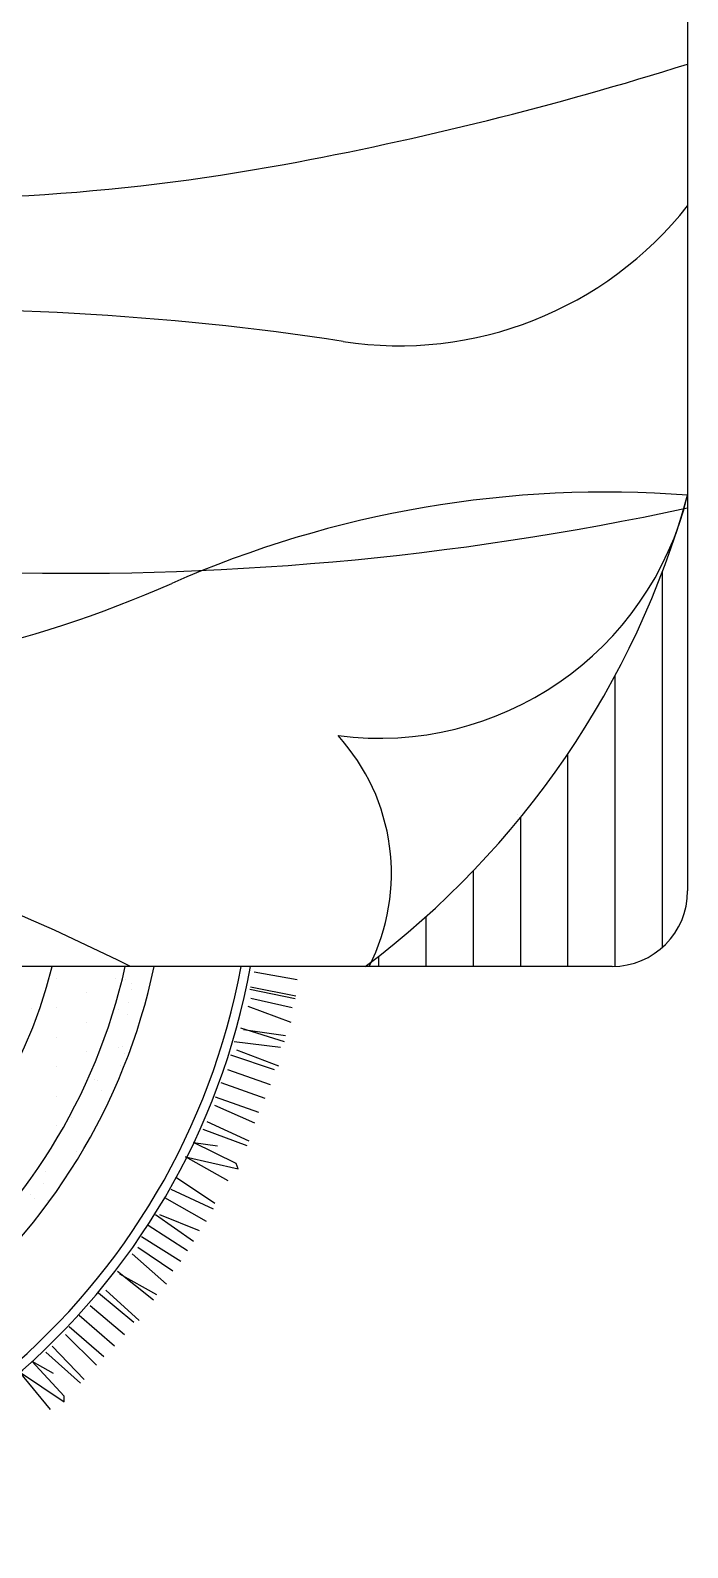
# Model space of a CAD drawing. Header units: inches. Extents: x 11.4 to 53.9, y 13.7 to 38.5.
# Drawn here: x 41.454 to 42.15, y 27.559 to 29.168 of the extents above; entities that cross this region are included whole.
import ezdxf

# ---------------------------------------------------------------- set-up
doc = ezdxf.new("R2010")
doc.units = ezdxf.units.IN
doc.header["$MEASUREMENT"] = 0
doc.layers.add('02', color=2, linetype='Continuous')
doc.layers.add('1', color=1, linetype='Continuous')

msp = doc.modelspace()

# ---------------------------------------------------------------- linework, layer by layer
at = {"layer": '02'}
for p, q in [((42.1498, 30.1787, 0.3429), (42.1498, 28.2556, 0.3429)), ((42.1232, 28.196, 0.3429), (42.1232, 28.5944, 0.3429)), ((42.0731, 28.1755, 0.3429), (42.0731, 28.4843, 0.3429)), ((42.023, 28.1755, 0.3429), (42.023, 28.4013, 0.3429)), ((41.9699, 28.3371, 0.3429), (41.9699, 28.3371, 0.3429)), ((41.973, 28.1755, 0.3429), (41.973, 28.3338, 0.3429)), ((41.9229, 28.1755, 0.3429), (41.9229, 28.2771, 0.3429)), ((41.8728, 28.1755, 0.3429), (41.8728, 28.2285, 0.3429)), ((41.8227, 28.1755, 0.3429), (41.8227, 28.1865, 0.3429)), ((42.1232, 28.1959, 0.3429), (42.1232, 28.1959, 0.3429)), ((42.0697, 28.1755, 0.3429), (40.7275, 28.1755, 0.3429)), ((41.6869, 28.154, 0.3429), (41.735, 28.1445, 0.3429)), ((41.686, 28.1513, 0.3429), (41.7341, 28.1414, 0.3429)), ((41.6841, 28.1333, 0.3429), (41.7297, 28.1165, 0.3429)), ((41.723, 28.0957, 0.3429), (41.6764, 28.1101, 0.3429)), ((41.6696, 28.0961, 0.3429), (41.7185, 28.09, 0.3429)), ((41.6658, 28.0819, 0.3429), (41.7119, 28.0664, 0.3429)), ((41.6625, 28.0663, 0.3429), (41.7076, 28.0505, 0.3429)), ((41.6955, 28.0207, 0.3429), (41.6498, 28.0371, 0.3429)), ((41.6404, 28.0113, 0.3429), (41.685, 27.9907, 0.3429)), ((41.6365, 28.0029, 0.3429), (41.6828, 27.9858, 0.3429)), ((41.6717, 27.9666, 0.3429), (41.6263, 27.9888, 0.3429)), ((41.6631, 27.9481, 0.3429), (41.6181, 27.9736, 0.3429)), ((41.6738, 27.9609, 0.3429), (41.6717, 27.9666, 0.3429)), ((41.5958, 27.9306, 0.3429), (41.6399, 27.9055, 0.3429)), ((41.5905, 27.9125, 0.3429), (41.6326, 27.8956, 0.3429)), ((41.5785, 27.9011, 0.3429), (41.6202, 27.8742, 0.3429)), ((41.5715, 27.8892, 0.3429), (41.6129, 27.863, 0.3429)), ((41.5614, 27.8709, 0.3429), (41.5978, 27.8388, 0.3429)), ((41.5841, 27.8217, 0.3429), (41.5458, 27.852, 0.3429)), ((41.517, 27.8162, 0.3429), (41.5534, 27.7852, 0.3429)), ((41.5257, 27.8295, 0.3429), (41.5631, 27.7985, 0.3429)), ((41.5314, 27.7618, 0.3429), (41.4946, 27.7936, 0.3429)), ((41.4699, 27.7665, 0.3429), (41.5069, 27.7338, 0.3429)), ((41.4766, 27.7729, 0.3429), (41.5107, 27.7375, 0.3429)), ((41.4896, 27.7199, 0.3429), (41.4553, 27.757, 0.3429)), ((41.4749, 27.7057, 0.3429), (41.4421, 27.7458, 0.3429)), ((41.4895, 27.7138, 0.3429), (41.4896, 27.7199, 0.3429))]:
    msp.add_line(p, q, dxfattribs=at)
for centre, radius, start, end in [((41.0613, 32.5936, 0.3429), 3.6285, 280.4993, 287.457), ((41.3227, 31.1831, 0.3429), 2.1939, 252.073, 280.4993), ((41.844, 29.2229, 0.3429), 0.3893, 261.2978, 321.773), ((41.3356, 25.9015, 0.3429), 2.9709, 81.2978, 103.3948), ((41.5, 31.6706, 0.3429), 3.0782, 253.9194, 282.186), ((42.0634, 27.5382, 0.3429), 1.1403, 85.657, 113.7906), ((41.8231, 28.7533, 0.3429), 0.3358, 262.5455, 346.5587), ((41.242, 28.9289, 0.3429), 0.9426, 306.9313, 344.3866), ((41.0937, 29.738, 0.3429), 1.2637, 249.3203, 293.7906), ((40.4919, 26.0362, 0.3429), 2.391, 63.4727, 86.2716), ((41.619, 28.2741, 0.3429), 0.2171, 332.9755, 42.3185), ((42.0697, 28.2556, 0.3429), 0.0801, 270, 0)]:
    msp.add_arc(centre, radius, start, end, dxfattribs=at)
at = {"layer": '1'}
for p, q in [((41.7361, 28.1613, 0.3429), (41.6906, 28.1695, 0.3429)), ((41.4814, 28.1632, 0.3429), (41.4814, 28.1632, 0.3429)), ((41.544, 28.1632, 0.3429), (41.544, 28.1632, 0.3429)), ((41.5539, 28.1616, 0.3429), (41.5539, 28.1616, 0.3429)), ((41.5605, 28.1578, 0.3429), (41.5605, 28.1578, 0.3429)), ((41.4669, 28.1419, 0.3429), (41.4669, 28.1419, 0.3429)), ((41.5127, 28.1476, 0.3429), (41.5127, 28.1476, 0.3429)), ((41.5578, 28.1375, 0.3429), (41.5578, 28.1375, 0.3429)), ((41.5606, 28.151, 0.3429), (41.5606, 28.151, 0.3429)), ((41.6873, 28.142, 0.3429), (41.7309, 28.132, 0.3429)), ((41.4551, 28.131, 0.3429), (41.4551, 28.131, 0.3429)), ((41.4814, 28.1319, 0.3429), (41.4814, 28.1319, 0.3429)), ((41.547, 28.13, 0.3429), (41.547, 28.13, 0.3429)), ((41.5561, 28.1244, 0.3429), (41.5561, 28.1244, 0.3429)), ((41.5127, 28.1163, 0.3429), (41.5127, 28.1163, 0.3429)), ((41.6794, 28.1087, 0.3429), (41.7238, 28.1024, 0.3429)), ((41.4814, 28.1006, 0.3429), (41.4814, 28.1006, 0.3429)), ((41.547, 28.0894, 0.3429), (41.547, 28.0894, 0.3429)), ((41.5516, 28.0904, 0.3429), (41.5516, 28.0904, 0.3429)), ((41.5127, 28.085, 0.3429), (41.5127, 28.085, 0.3429)), ((41.5538, 28.0836, 0.3429), (41.5538, 28.0836, 0.3429)), ((41.6721, 28.0872, 0.3429), (41.7166, 28.07, 0.3429)), ((41.4814, 28.0693, 0.3429), (41.4814, 28.0693, 0.3429)), ((41.5472, 28.057, 0.3429), (41.5472, 28.057, 0.3429)), ((41.5489, 28.0701, 0.3429), (41.5489, 28.0701, 0.3429)), ((41.5127, 28.0537, 0.3429), (41.5127, 28.0537, 0.3429)), ((41.5211, 28.0557, 0.3429), (41.5211, 28.0557, 0.3429)), ((41.525, 28.0547, 0.3429), (41.525, 28.0547, 0.3429)), ((41.5294, 28.0437, 0.3429), (41.5294, 28.0437, 0.3429)), ((41.7023, 28.0354, 0.3429), (41.6556, 28.0522, 0.3429)), ((41.4814, 28.038, 0.3429), (41.4814, 28.038, 0.3429)), ((41.6915, 28.0095, 0.3429), (41.6491, 28.028, 0.3429)), ((41.4977, 28.0153, 0.3429), (41.4977, 28.0153, 0.3429)), ((41.4814, 28.0067, 0.3429), (41.4814, 28.0067, 0.3429)), ((41.503, 27.9794, 0.3429), (41.503, 27.9794, 0.3429)), ((41.6263, 27.9888, 0.3429), (41.6519, 27.9852, 0.3429)), ((41.6181, 27.9736, 0.3429), (41.6738, 27.9609, 0.3429)), ((41.4677, 27.9453, 0.3429), (41.4677, 27.9453, 0.3429)), ((41.4694, 27.9583, 0.3429), (41.4694, 27.9583, 0.3429)), ((41.6492, 27.9243, 0.3429), (41.6085, 27.9515, 0.3429)), ((41.454, 27.9337, 0.3429), (41.454, 27.9337, 0.3429)), ((41.4582, 27.9291, 0.3429), (41.4582, 27.9291, 0.3429)), ((41.4723, 27.9276, 0.3429), (41.4723, 27.9276, 0.3429)), ((41.6023, 27.9394, 0.3429), (41.6471, 27.9187, 0.3429)), ((41.5863, 27.9125, 0.3429), (41.6265, 27.8844, 0.3429)), ((41.5675, 27.8779, 0.3429), (41.6045, 27.8528, 0.3429)), ((41.5481, 27.8497, 0.3429), (41.5872, 27.8278, 0.3429)), ((41.5336, 27.8322, 0.3429), (41.5689, 27.8001, 0.3429)), ((41.5429, 27.773, 0.3429), (41.5055, 27.8055, 0.3429)), ((41.5236, 27.7528, 0.3429), (41.4907, 27.7853, 0.3429)), ((41.4553, 27.757, 0.3429), (41.4778, 27.7444, 0.3429)), ((41.4421, 27.7458, 0.3429), (41.4895, 27.7138, 0.3429))]:
    msp.add_line(p, q, dxfattribs=at)
for radius, start, end in [(0.7512, 113.5932, 349.6422), (0.7412, 113.9318, 349.5006), (0.651, 117.5043, 348.0267), (0.621, 118.9575, 347.4381), (0.5459, 123.4212, 345.6748)]:
    msp.add_arc((40.948, 28.3105, 0.3429), radius, start, end, dxfattribs=at)

doc.saveas('drawing.dxf')
